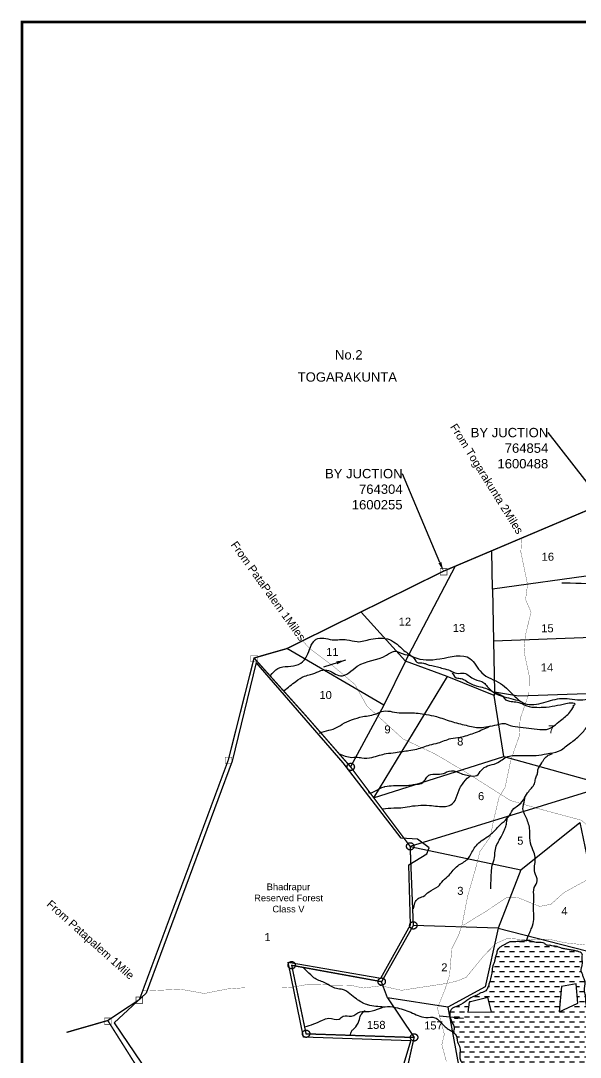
# Model space of a CAD drawing. Header units: feet. Extents: x 762661 to 770948, y 1592332 to 1602959.
# Drawn here: x 762661 to 764759, y 1598398 to 1602282 of the extents above; entities that cross this region are included whole.
import ezdxf
from ezdxf import colors
from ezdxf.entities.mleader import LeaderData, LeaderLine
from ezdxf.enums import TextEntityAlignment as Align
from ezdxf.math import Vec2, Vec3

# ---------------------------------------------------------------- set-up
doc = ezdxf.new("R2010")
doc.units = ezdxf.units.FT
doc.header["$LTSCALE"] = 15
doc.header["$MEASUREMENT"] = 0
doc.linetypes.add('ACAD_ISO02W100', pattern=[15, 12, -3])
doc.linetypes.add('HIDDEN2', pattern=[0.1875, 0.125, -0.0625])
for name, color, linetype in [('CRDS STONES', 7, 'Continuous'), ('HILL', 17, 'Continuous'), ('PAPER SIZE', 10, 'Continuous'), ('PLOT', 7, 'Continuous'), ('PLOT NO', 7, 'Continuous'), ('ROADS', 6, 'Continuous'), ('TANKS-STREAM', 4, 'Continuous'), ('VILLAGE BOUNDRY', 5, 'HIDDEN2'), ('VILLAGE STONES', 240, 'Continuous')]:
    doc.layers.add(name, color=color, linetype=linetype)
doc.styles.add('CANAL', font='Cambria.ttf')
doc.styles.get("Standard").update_dxf_attribs({"font": 'arial.ttf'})
doc.linetypes.add('DOTS', pattern='A,1e-06,-3,["●",Standard,S=3,R=0,X=-1.25,Y=-1.25],-3', length=6.000001)
doc.dimstyles.new('CRDS', dxfattribs={"dimtxt": 20, "dimasz": 35, "dimexe": 0.18, "dimexo": 0.0625, "dimgap": 0.09, "dimtad": 0, "dimtih": 1, "dimtoh": 1, "dimdec": 0, "dimzin": 2, "dimdsep": 46, "dimtxsty": 'CANAL', "dimcen": 0.09, "dimclrt": 256, "dimadec": 0, "dimazin": 0, "dimtfac": 1, "dimtdec": 0, "dimtofl": 0, "dimtmove": 0, "dimatfit": 3, "dimfxl": 1, "dimtfill": 2, "dimtfillclr": 5, "dimtolj": 1, "dimtzin": 0, "dimarcsym": 0})

msp = doc.modelspace()

# ---------------------------------------------------------------- hatches: boundary and pattern name
at = {"layer": 'TANKS-STREAM'}
h = msp.add_hatch(dxfattribs=at)
h.set_pattern_fill('DASH', color=256, scale=150, style=0)
edge = h.paths.add_edge_path()
edge.add_spline(control_points=[(765121.9, 1598088.6), (765120.1, 1598093.2), (765118.5, 1598103.6), (765111.8, 1598118.7), (765103.4, 1598131.4), (765096.3, 1598147.5), (765081, 1598157.4), (765075.2, 1598177.7), (765054.9, 1598178.3), (765045, 1598219.2), (765011.3, 1598242.7), (764983, 1598274.8), (764966.1, 1598291.8), (764953.8, 1598315.5), (764931.1, 1598329.5), (764921.2, 1598357.7), (764899.8, 1598371.3), (764879.9, 1598382.4), (764862, 1598389.5), (764853.1, 1598407.4), (764841.7, 1598416.1), (764832.7, 1598430.8), (764819.7, 1598440.7), (764806.1, 1598454), (764803.7, 1598467.9), (764801.6, 1598482.8), (764798.3, 1598500), (764788.7, 1598518.9), (764788.9, 1598541.7), (764782.6, 1598565), (764785.8, 1598584.2), (764779.3, 1598605.1), (764781.1, 1598625.6), (764771.2, 1598652.7), (764782, 1598675.5), (764771.8, 1598694.1), (764767.5, 1598709.8), (764759.7, 1598725.5), (764766.1, 1598739.4), (764767.8, 1598751), (764766.1, 1598761.8), (764765.9, 1598774), (764768.9, 1598786.7), (764757.9, 1598791.9), (764747.8, 1598796), (764733.9, 1598798.1), (764719.3, 1598800.9), (764705, 1598803.4), (764689.2, 1598805.3), (764674.3, 1598813.4), (764659.6, 1598813.9), (764649.8, 1598816.2), (764642.4, 1598818), (764633.5, 1598815.8), (764622.4, 1598830), (764604.4, 1598826.3), (764588.9, 1598828.5), (764580.1, 1598832.3), (764571.8, 1598833.7), (764563.7, 1598835.1), (764551.2, 1598834.8), (764535.8, 1598831.8), (764517.6, 1598830.9), (764503, 1598831.2), (764489.1, 1598829.2), (764479.7, 1598821.5), (764468.3, 1598817.4), (764459.3, 1598810.8), (764448.7, 1598803.1), (764445.8, 1598787.3), (764440.8, 1598772.7), (764438.2, 1598758.2), (764433.8, 1598746.8), (764429.4, 1598735.2), (764429, 1598723.7), (764425.7, 1598702.2), (764420.4, 1598682.9), (764414.5, 1598664.2), (764411.5, 1598657.3), (764408.4, 1598649.9), (764398.7, 1598641.4), (764383.1, 1598639.6), (764372.5, 1598630.2), (764343.3, 1598622), (764319.4, 1598593.8), (764263.9, 1598579.8), (764271, 1598535.1), (764290.8, 1598510.3), (764283.8, 1598497.7), (764281.3, 1598493.1)], knot_values=[0, 0, 0, 0, 15.236643, 30.425916, 49.268111, 61.29899, 81.97814, 102.084858, 115.773053, 133.025963, 212.487691, 236.470845, 261.320268, 284.011501, 315.420284, 336.871803, 370.102665, 387.367181, 406.221294, 425.389789, 444.417436, 448.630932, 476.733578, 493.34505, 502.978873, 518.344501, 538.747502, 555.021144, 580.959896, 605.741593, 626.769073, 637.540012, 670.437107, 687.164076, 721.92825, 735.671965, 748.241369, 771.73054, 783.151148, 792.389286, 806.578996, 815.257846, 830.35944, 837.968441, 848.244294, 864.119195, 879.458499, 892.916471, 907.805913, 926.754154, 942.470551, 951.350167, 956.913802, 965.145952, 976.30659, 1003.989351, 1013.238331, 1023.360739, 1032.240389, 1038.707898, 1047.8548, 1069.523964, 1085.557036, 1102.48498, 1113.696263, 1126.399537, 1138.056874, 1149.595348, 1159.958466, 1176.000146, 1194.951457, 1207.140536, 1219.70994, 1231.701283, 1244.110557, 1253.800534, 1296.881363, 1304.104514, 1312.503788, 1319.655339, 1327.741907, 1349.904078, 1364.253051, 1368.591241, 1440.378916, 1472.491868, 1518.68343, 1544.304194, 1559.065831, 1559.065831, 1559.065831, 1559.065831], degree=3, periodic=0)
edge.add_spline(control_points=[(764281.3, 1598493.1), (764287.6, 1598487.1), (764296, 1598479.2), (764297, 1598464.8), (764298.9, 1598450.9), (764309, 1598437.9), (764308.7, 1598414), (764305.1, 1598392.3), (764317.7, 1598374.9), (764322.4, 1598359.8), (764311.2, 1598349.1), (764322.6, 1598335.8), (764303.1, 1598336.3), (764295.3, 1598331.5)], knot_values=[3087.78125, 3087.78125, 3087.78125, 3087.78125, 3112.178941, 3120.363638, 3130.354517, 3154.22091, 3165.810148, 3201.376333, 3214.590002, 3229.814529, 3244.457284, 3249.124742, 3273.020901, 3273.020901, 3273.020901, 3273.020901], degree=3, periodic=0)
edge.add_line((764295.3, 1598331.5), (764320.5, 1598311.9))
edge.add_line((764320.5, 1598311.9), (764353.8, 1598279.8))
edge.add_line((764353.8, 1598279.8), (764398.2, 1598231.6))
edge.add_line((764398.2, 1598231.6), (764414.4, 1598210.4))
edge.add_line((764414.4, 1598210.4), (764423, 1598193.4))
edge.add_spline(control_points=[(764423, 1598193.4), (764425.6, 1598191), (764427.1, 1598188.5), (764427, 1598185.5)], knot_values=[2881.608706, 2881.608706, 2881.608706, 2881.608706, 2893.940244, 2893.940244, 2893.940244, 2893.940244], degree=3, periodic=0)
edge.add_line((764427, 1598185.5), (764436.8, 1598159.7))
edge.add_line((764436.8, 1598159.7), (764447.6, 1598129.1))
edge.add_line((764447.6, 1598129.1), (764455.6, 1598093.9))
edge.add_line((764455.6, 1598093.9), (764469.1, 1598020.2))
edge.add_line((764469.1, 1598020.2), (764476.9, 1597976.7))
edge.add_line((764476.9, 1597976.7), (764484.1, 1597942.3))
edge.add_line((764484.1, 1597942.3), (764492.5, 1597897.9))
edge.add_line((764492.5, 1597897.9), (764504.5, 1597839.4))
edge.add_spline(control_points=[(764504.5, 1597839.4), (764506.8, 1597835.3), (764507.4, 1597829.7), (764507.4, 1597823.8)], knot_values=[2458.163018, 2458.163018, 2458.163018, 2458.163018, 2472.175117, 2472.175117, 2472.175117, 2472.175117], degree=3, periodic=0)
edge.add_line((764507.4, 1597823.8), (764512.3, 1597797.7))
edge.add_line((764512.3, 1597797.7), (764517.1, 1597791.6))
edge.add_spline(control_points=[(764517.1, 1597791.6), (764521.2, 1597792.2), (764538.9, 1597797.3), (764535.6, 1597758.8), (764566.5, 1597746.1), (764559.6, 1597715.1), (764580.2, 1597701.7), (764580.4, 1597682.8), (764582.3, 1597676.3)], knot_values=[2279.132492, 2279.132492, 2279.132492, 2279.132492, 2291.217587, 2323.130848, 2352.163072, 2376.944798, 2399.636054, 2419.56681, 2419.56681, 2419.56681, 2419.56681], degree=3, periodic=0)
edge.add_line((764582.3, 1597676.3), (764586, 1597669.5))
edge.add_spline(control_points=[(764586, 1597669.5), (764586.9, 1597668.8), (764589.6, 1597667.2), (764603.8, 1597667.4), (764617.4, 1597710.8), (764684.5, 1597699.4), (764693.4, 1597752.5), (764738.3, 1597763), (764767.7, 1597779.9), (764790.5, 1597797.2), (764792.3, 1597798.7)], knot_values=[2018.000325, 2018.000325, 2018.000325, 2018.000325, 2022.02068, 2029.038365, 2055.53743, 2132.66863, 2168.344071, 2184.632621, 2263.603679, 2270.536318, 2270.536318, 2270.536318, 2270.536318], degree=3, periodic=0)
edge.add_line((764775.2, 1597786.2), (764792.3, 1597798.7))
edge.add_spline(control_points=[(764792.3, 1597798.7), (764796.4, 1597801.8), (764810.5, 1597813.3), (764830.1, 1597831.9), (764848.7, 1597854), (764864.6, 1597871.2), (764882.8, 1597882.2), (764897.7, 1597897.4), (764908.6, 1597913.8), (764926.6, 1597919.8), (764934.7, 1597930.7), (764945.2, 1597937.4), (764951.6, 1597951.8), (764970.2, 1597957.4), (764968.7, 1597972.8), (764987.9, 1597976.9), (764995.8, 1597991.8), (765013.2, 1597997.5), (765016.2, 1598032.4), (765064.3, 1598035.1), (765087.9, 1598063.5), (765096.7, 1598065.4), (765097.8, 1598065.5)], knot_values=[1607.090717, 1607.090717, 1607.090717, 1607.090717, 1622.615075, 1661.472667, 1687.971606, 1709.46195, 1731.209096, 1751.046239, 1773.377104, 1788.028602, 1805.406726, 1812.89241, 1824.579445, 1851.867014, 1854.203438, 1868.474949, 1895.134325, 1906.164801, 1917.248685, 1988.239935, 2014.199034, 2018.000325, 2018.000325, 2018.000325, 2018.000325], degree=3, periodic=0)
edge.add_line((765097.8, 1598065.5), (765121.9, 1598088.6))
h.paths.add_polyline_path([(764686.4, 1598071.1), (764675.3, 1598000.3), (764542.3, 1597870.7), (764491.4, 1597999.5)], flags=16)
h.paths.add_polyline_path([(764680.2, 1598567.9), (764689, 1598663.3), (764744, 1598672.6), (764749.9, 1598600.1)], flags=16)
h.paths.add_polyline_path([(764426.3, 1598567.6), (764337.9, 1598566.3), (764342.6, 1598604.6), (764412, 1598622.2)], flags=16)
h.paths.add_polyline_path([(764914.9, 1598213.1), (764961.7, 1598254), (765069.5, 1598107.1), (765016.7, 1598035.1)], flags=16)

# ---------------------------------------------------------------- linework, layer by layer
at = {"layer": 'HILL'}
msp.add_lwpolyline([(764091.8, 1598351.3), (764123.4, 1598459.8), (763720.9, 1598473.5), (763664.2, 1598753.7), (764011.6, 1598694), (764122.7, 1598894.1), (764116.6, 1599118.9), (764184.3, 1599160.6), (764192.6, 1599182.7), (764148.7, 1599215.3), (764087.9, 1599219.2), (763870, 1599501.2), (763544.3, 1599876.9), (763454.4, 1599507.4), (763131.1, 1598637.6), (763011.1, 1598526.9), (763190.1, 1598263.8)], dxfattribs=at)
at = {"layer": 'PAPER SIZE', "color": 5, "const_width": 10}
msp.add_lwpolyline([(770731.4, 1592336.5), (762666.1, 1592336.5), (762666.1, 1602277.4), (770731.4, 1602277.4)], close=True, dxfattribs=at)
at = {"layer": 'PLOT'}
for points in [[(765197.8, 1600051.3), (765038.6, 1600060.6), (764846.6, 1600473.6), (764825.9, 1600207.3), (764429.7, 1600151.6), (764427.9, 1600294.5)], [(764436.9, 1599767.3), (764436.7, 1599753.9), (764259.8, 1599824.4), (764104.1, 1599882), (764291.6, 1600239.8)], [(764429.7, 1600151.6), (764433.3, 1599958.1), (764803.3, 1599972.1)], [(764104.1, 1599882), (763938.1, 1600065.7)], [(764433.3, 1599958.1), (764436.9, 1599767.3), (764527.8, 1599752.5), (764783.8, 1599760.8)], [(764104.1, 1599882), (764022.8, 1599717.1), (763658.5, 1599929.3)], [(764259.8, 1599824.4), (763983.4, 1599369.7), (764472.6, 1599524.6), (764436.7, 1599753.9)], [(764472.6, 1599524.6), (764863.9, 1599416.4), (764843.1, 1599563.5), (764816.4, 1599644.9), (764783.8, 1599760.8)], [(764022.8, 1599717.1), (763898.2, 1599485.7)], [(764863.9, 1599416.4), (764121.3, 1599188)], [(764121.3, 1599188), (764535.8, 1599100.9), (764757.9, 1599277.1), (764789, 1599127.4), (764816.4, 1599126.6), (764818.8, 1599126.8), (764863.9, 1599416.4)], [(764451, 1598881.6), (764782, 1598796.4), (764937.2, 1598828.5), (764885.6, 1599005.1), (764820, 1598995.4), (764818.8, 1599126.8), (764926.2, 1599142.5), (764920.7, 1599187), (765037.7, 1599216.6), (765051, 1599165), (765103, 1599170.1), (765112.8, 1599256.9), (765160.4, 1599243.6), (765152.6, 1599192.5), (765076, 1599051.1), (765017.3, 1599033.6), (764960.7, 1599031.9), (764885.7, 1599012.8), (764885.6, 1599005.1)], [(764535.8, 1599100.9), (764451, 1598881.6), (764133.1, 1598891.7)], [(764451, 1598881.6), (764402.2, 1598662), (764262.1, 1598585.6), (764036.1, 1598620), (764014.3, 1598681.1)], [(764036.1, 1598620), (764136, 1598472)], [(764262.1, 1598585.6), (764304.9, 1598354.3), (764272.9, 1598284.9)]]:
    msp.add_lwpolyline(points, dxfattribs=at)
at = {"layer": 'ROADS', "linetype": 'HIDDEN2', "ltscale": 10, "const_width": 1}
for points in [[(764257.3, 1598380.8), (764240.1, 1598445.1), (764249.4, 1598484), (764223.6, 1598581.6), (764252.7, 1598654.6), (764269.2, 1598706.7), (764277.2, 1598803.9), (764303.6, 1598857.4), (764316.1, 1598894.3), (764336.7, 1599001.6), (764365.7, 1599101.2), (764382.9, 1599168.8), (764422.6, 1599225.6), (764433.1, 1599281.6), (764454.4, 1599371.8), (764477.5, 1599410.7), (764498.6, 1599511), (764529.7, 1599599.8), (764533.7, 1599666.4), (764566.7, 1599761), (764567.4, 1599828.3), (764548.2, 1599918.3), (764552.8, 1599977), (764574.6, 1600065.8), (764554.1, 1600113.3), (764561.4, 1600170), (764536.3, 1600291.7), (764539.6, 1600346.4)], [(765108.8, 1599136.2), (765083.8, 1599176.7), (765018.6, 1599183.7), (764909.8, 1599162), (764875.8, 1599142.8), (764837.7, 1599110.8), (764793.8, 1599067.7), (764698.2, 1599015.2), (764648.6, 1598971), (764606.8, 1598963.2), (764522.6, 1598997.3), (764485.3, 1598998.1), (764407.4, 1598945.9), (764320.9, 1598893)]]:
    msp.add_lwpolyline(points, dxfattribs=at)
at = {"layer": 'ROADS', "linetype": 'DOTS', "ltscale": 0.5, "const_width": 1}
for points in [[(764992, 1599178.9), (764909.1, 1599223.7), (764818.3, 1599239.7), (764762.4, 1599286.5), (764609.7, 1599327.4), (764496.9, 1599360.3), (764321.9, 1599471.3), (764215.1, 1599534.2), (764094.3, 1599591), (763959.2, 1599714), (763914.3, 1599794.8), (763835.4, 1599861.6), (763745.5, 1599928.8), (763717.5, 1599958.7)], [(763117.5, 1598646.5), (763263, 1598652.5), (763349.6, 1598636.9), (763434.9, 1598653.7), (763502.3, 1598658.6), (763561.2, 1598658.6), (763635.7, 1598658.6), (763682.6, 1598661), (763735.6, 1598670.6), (763772.8, 1598670.6), (763836.6, 1598668.2), (763901.5, 1598667), (763946, 1598657.3), (764010.9, 1598665.8), (764089.1, 1598648.9), (764263.4, 1598675.4), (764301.4, 1598685.2), (764331.5, 1598697.6), (764398.8, 1598779.7), (764442.9, 1598824.3), (764485.8, 1598843.4), (764571.6, 1598837.4), (764637.7, 1598841), (764703.8, 1598826.7), (764775.9, 1598819)]]:
    msp.add_lwpolyline(points, dxfattribs=at)
at = {"layer": 'TANKS-STREAM'}
for points in [[(764689, 1598663.3), (764680.2, 1598567.9), (764749.9, 1598600.1), (764744, 1598672.6), (764689, 1598663.3)], [(764342.6, 1598604.6), (764337.9, 1598566.3), (764426.3, 1598567.6), (764412, 1598622.2), (764342.6, 1598604.6)]]:
    msp.add_lwpolyline(points, dxfattribs=at)
for points in [[(767343.6, 1601562), (767296.7, 1601528.4), (767266.2, 1601512.6), (767251.9, 1601494.8), (767227.9, 1601488.2), (767179.5, 1601457.7), (767123.4, 1601426.6), (767098.8, 1601370.3), (767055, 1601314.8), (767038.7, 1601261.9), (766984.5, 1601195.9), (766948.3, 1601122.6), (766910.3, 1601035.6), (766854.9, 1600996.6), (766810.7, 1600935.2), (766761, 1600893.7), (766726.7, 1600841.6), (766708.8, 1600749.6), (766686.8, 1600664.5), (766665.6, 1600575.8), (766630.4, 1600547.8), (766598.6, 1600498.1), (766556.2, 1600470.4), (766518.7, 1600420.8), (766453.5, 1600380.1), (766410.3, 1600369.5), (766294.4, 1600350.5), (766188.4, 1600318.8), (766122.4, 1600258.5), (766072.6, 1600204.3), (765993.5, 1600150.6), (765948.7, 1600122.1), (765870.9, 1600103.2), (765767.4, 1600099.9), (765725, 1600099.9), (765680.2, 1600124.4), (765565.8, 1600099.1), (765540.6, 1600094.2), (765515.3, 1600094.2), (765497.4, 1600106.4), (765483.5, 1600117.8), (765460.7, 1600128.4), (765437, 1600147.9), (765395.5, 1600182.9), (765369.4, 1600213.1), (765318, 1600200.9), (765229.2, 1600206.6), (765118.8, 1600199.4), (765054.4, 1600205.1), (764981.9, 1600174.2), (764884.9, 1600166.9), (764721.6, 1600174.2), (764689.8, 1600174.2)], [(763597.9, 1599829), (763625.3, 1599854.8), (763702.8, 1599870.1), (763730.2, 1599894.8), (763759.8, 1599956.5), (763768.7, 1599964.4), (763828.8, 1599962.8), (763883.7, 1599962.8), (763922.7, 1599955.4), (763973.6, 1599964.5), (764044.2, 1599962.9), (764098, 1599922.8), (764135.5, 1599897.6), (764232.7, 1599891.2), (764345.6, 1599892.3), (764389.4, 1599839.1), (764460.2, 1599798.3), (764515.5, 1599748.3), (764550.3, 1599724), (764622.1, 1599727.2), (764690.1, 1599742.5), (764769, 1599737.7), (764803.2, 1599745.6), (764859.7, 1599784.6), (764891.3, 1599797.7), (764980.4, 1599770.9), (765042.6, 1599746.7), (765072.2, 1599783), (765090.3, 1599833.2), (765115.6, 1599855.3), (765127.2, 1599881.7), (765147.2, 1599933.3), (765214.2, 1599939.1), (765289.9, 1599954.6), (765376.9, 1599982), (765432.2, 1599990.9), (765492.5, 1600056.5), (765514.7, 1600097)], [(763648.9, 1599772.4), (763692.9, 1599806.5), (763725.5, 1599826.1), (763748.2, 1599832.2), (763808.8, 1599848.8), (763859.6, 1599826.9), (763923.2, 1599863.2), (764032.5, 1599904.3), (764062.8, 1599919.5), (764101.4, 1599907.3), (764131.8, 1599898.3), (764146.2, 1599878.6), (764171.9, 1599874.8), (764182.5, 1599871), (764223.4, 1599861.2), (764244.7, 1599855.1), (764271.9, 1599846.8), (764295.4, 1599837), (764323.5, 1599837), (764362.1, 1599814.3), (764397.7, 1599801.4), (764409.9, 1599787.8), (764430.3, 1599768.1), (764489.8, 1599744.4), (764524.6, 1599736.1), (764533, 1599734.6)], [(764279.3, 1599838.6), (764299.5, 1599818.3), (764303.6, 1599818.3), (764321.8, 1599813.6), (764342.8, 1599800.8), (764384.7, 1599785.9), (764409.7, 1599778.5), (764440.1, 1599763.7), (764468.5, 1599750.8), (764479.3, 1599738), (764493.5, 1599732.6), (764540.1, 1599723.2), (764548.9, 1599718.4), (764588.1, 1599709.7), (764621.2, 1599709.7), (764704.8, 1599723.6), (764731.8, 1599725.7), (764738.5, 1599723), (764731.8, 1599713.5)], [(763781.9, 1599613), (763816.9, 1599623.2), (763838, 1599629.8), (763866.9, 1599646.1), (763901.9, 1599662.3), (763943.4, 1599674.4), (763997.1, 1599686.4), (764013.9, 1599693.6), (764079.6, 1599688.8), (764122.4, 1599688.8), (764180.9, 1599682.8), (764220, 1599674.4), (764273.7, 1599656.9), (764331.3, 1599641.9), (764383.7, 1599633.4), (764412.1, 1599637.7), (764447.6, 1599644.3), (764471.1, 1599649.1), (764496.4, 1599641.3), (764535, 1599635.2), (764618.2, 1599626.2), (764632, 1599626.8), (764685, 1599659.9), (764720, 1599690.6), (764734.5, 1599713.5)], [(763964.7, 1599396.5), (763964.7, 1599393.7), (764023.3, 1599411.4), (764026.7, 1599412.1), (764058.7, 1599416.2), (764095.4, 1599416.2), (764122.7, 1599418.2), (764141.7, 1599420.9), (764162.8, 1599424.3), (764181.2, 1599443.4), (764186, 1599450.2), (764246.6, 1599461.7), (764258.8, 1599467.2), (764294.3, 1599469.2), (764318.1, 1599459), (764340.6, 1599454.3), (764371.2, 1599454.3), (764388.2, 1599474), (764411.4, 1599489.6), (764444.7, 1599499.8), (764488, 1599525.3), (764511.1, 1599528.7), (764560.8, 1599528.7), (764594.2, 1599528.7), (764633, 1599535.5), (764677.9, 1599545), (764717.4, 1599572.2), (764754.2, 1599600.8), (764782.1, 1599633.4), (764797.1, 1599659.6), (764791, 1599703.8), (764788.3, 1599737.8), (764788.3, 1599741.9)], [(763853, 1599536.5), (763902.8, 1599521.9), (763930.3, 1599521.9), (763939.8, 1599520.2), (763977.6, 1599521.9), (764006, 1599529.7), (764030.9, 1599535.7), (764066.1, 1599540), (764093.6, 1599544.3), (764116.8, 1599547.7), (764146.1, 1599552.8), (764195, 1599568.3), (764226, 1599576), (764274.1, 1599592.3), (764308.5, 1599597.5), (764360.1, 1599612.9), (764386.7, 1599623.2), (764421.9, 1599639.5)], [(764133.5, 1598953.7), (764151.2, 1598992.6), (764169.7, 1599000.8), (764192.2, 1599017.9), (764225.7, 1599038.4), (764244.9, 1599060.2), (764267.4, 1599080.7), (764299.5, 1599115.5), (764335.8, 1599139.4), (764358.4, 1599176.1), (764393.3, 1599212.9), (764418.6, 1599229.3), (764448, 1599258), (764473.3, 1599281.9), (764493.8, 1599303.7), (764510.2, 1599329.6), (764528.6, 1599343.3), (764550.5, 1599370.6), (764565.7, 1599394.3), (764589, 1599427.7), (764592.4, 1599445.5), (764598.5, 1599460.5), (764600.6, 1599474.8), (764614.9, 1599500.8), (764621.1, 1599511.7), (764634.8, 1599526.7), (764653.9, 1599535.6)], [(764018.9, 1599328.7), (764059.5, 1599332.2), (764079.3, 1599332.2), (764109.5, 1599336.5), (764150.9, 1599341.6), (764193.2, 1599341.6), (764253.6, 1599338.2), (764273.4, 1599344.2), (764289.8, 1599360.6), (764304.5, 1599400.2), (764317.4, 1599421.8), (764342.5, 1599449.3), (764347.6, 1599452.8)], [(764556.4, 1598833), (764569.5, 1598865.4), (764577.3, 1598883.1), (764585, 1598914.7), (764584.2, 1598945.6), (764584.2, 1598971.8), (764585, 1598999.6), (764586.5, 1599033.5), (764598.1, 1599059), (764588.8, 1599090.2), (764590.4, 1599141.1), (764585, 1599166.5), (764572.6, 1599199.7), (764570.3, 1599242.4), (764559.4, 1599288.7), (764544, 1599328.8), (764550.2, 1599362), (764551.7, 1599374.3)], [(764423.7, 1599029.3), (764424.9, 1599070.7), (764426.2, 1599093.8), (764428.6, 1599116.3), (764437.7, 1599146.8), (764439.6, 1599170.5), (764458.5, 1599217.6), (764473.1, 1599245.6), (764479.8, 1599263.2), (764483.4, 1599280.9), (764485.3, 1599297.3)], [(764281.3, 1598493.1), (764286.8, 1598506.8), (764277.2, 1598530.5), (764274.9, 1598576.7), (764303.2, 1598591.7), (764365.1, 1598628.1), (764369.2, 1598629.5), (764381.6, 1598636.8), (764402.2, 1598645), (764408.1, 1598650.5), (764411.3, 1598656.9), (764414.5, 1598664.6), (764416.8, 1598671.5), (764427.4, 1598713.2), (764428.7, 1598722.8), (764430.1, 1598735.2), (764433.8, 1598746.6), (764437.9, 1598758.5), (764440.6, 1598770.3), (764445.7, 1598788.6), (764451.1, 1598803.7), (764458.9, 1598810.5), (764468.5, 1598816.9), (764479, 1598822), (764490, 1598828.4), (764501, 1598830.6), (764517.9, 1598831.1), (764533.9, 1598832), (764555.4, 1598834.8), (764564.6, 1598834.8), (764571, 1598833.8), (764579.7, 1598832), (764589.3, 1598828.8), (764598.4, 1598827.4), (764625.8, 1598823.8), (764635, 1598817.4), (764643.2, 1598817.4), (764648.7, 1598816.5), (764657.4, 1598814.7), (764672.9, 1598812.4), (764690.8, 1598806), (764705.4, 1598803.2), (764718.7, 1598801), (764733.8, 1598798.2), (764749.3, 1598795), (764758.9, 1598791.4), (764765.3, 1598787.2), (764766.2, 1598772.2), (764766.2, 1598763.5), (764767.2, 1598749.3), (764765.8, 1598740.2), (764762.6, 1598729.2), (764768.1, 1598706.4), (764772.2, 1598694.5), (764777.2, 1598681.7), (764774.8, 1598647), (764778.3, 1598630.7), (764781.8, 1598598), (764784.2, 1598587.5), (764784.2, 1598566.4), (764787.7, 1598541.9), (764791.2, 1598516.2), (764797, 1598501), (764801.7, 1598481.2), (764804.1, 1598466), (764806.4, 1598456.6), (764816.9, 1598443.8), (764836.8, 1598423.9), (764839.2, 1598420.4), (764852, 1598406.4), (764863.7, 1598391.2), (764880.1, 1598381.9), (764895.3, 1598373.7), (764921, 1598352.7), (764931.6, 1598334), (764953.8, 1598311.8), (764966.6, 1598293.1), (764983, 1598274.4), (764999.4, 1598256.9), (765050, 1598195.6), (765058.2, 1598180.4), (765071.1, 1598175.8), (765082.8, 1598159.4), (765096.8, 1598144.2), (765102.6, 1598133.7), (765112, 1598117.4), (765117.9, 1598103.3), (765122.5, 1598087), (765126, 1598080), (765127.2, 1598071.8), (765113.2, 1598066), (765094.5, 1598064.8), (765073.4, 1598049.6), (765014.9, 1598009.4), (765011.4, 1597998.9), (765002, 1597993), (764981, 1597976.7), (764969.3, 1597968.5), (764969.3, 1597966.2), (764950.6, 1597946.3), (764943.5, 1597937), (764937.7, 1597932.3), (764924.8, 1597920.6), (764912, 1597913.6), (764896.8, 1597897.3), (764882.7, 1597883.2), (764865.2, 1597870.4), (764850, 1597855.2), (764832.4, 1597835.3), (764804.4, 1597808.5), (764786.8, 1597794.5), (764716.6, 1597758.2), (764701.4, 1597752.4), (764682.7, 1597722), (764613.6, 1597687.7), (764596.1, 1597667.9), (764589.1, 1597667.9), (764577.4, 1597698.2), (764564.5, 1597716.9), (764561, 1597741.5), (764542.3, 1597763.6), (764529.4, 1597792.9), (764513.4, 1597791.5), (764504.5, 1597839.4), (764474.5, 1597859.4), (764467.4, 1597873.5), (764459.2, 1597884), (764444, 1597900.3), (764431.2, 1597926), (764418.3, 1597942.4), (764398.4, 1597952.9), (764384.4, 1597969.3), (764375, 1597984.4), (764385.5, 1598009.6), (764389, 1598026), (764396, 1598040), (764400.7, 1598059.9), (764406.5, 1598085.6), (764410, 1598101.9), (764411.2, 1598122.9), (764411.2, 1598137), (764412.4, 1598158), (764427, 1598185.5), (764382.3, 1598219.6), (764377.1, 1598227.7), (764347, 1598255.4), (764338.3, 1598271.1), (764320.9, 1598283.2), (764298.9, 1598297.7), (764295.3, 1598331.5), (764316.8, 1598341.9), (764314.5, 1598346), (764319.1, 1598359.9), (764316.8, 1598374.9), (764310.4, 1598386.5), (764308.6, 1598422), (764308.1, 1598433.6), (764298.8, 1598455.6), (764297.1, 1598465.4), (764295.9, 1598473.5), (764281.3, 1598493.1)], [(764022, 1598586.2), (763963.1, 1598594), (763958.4, 1598595.5), (763919.7, 1598616.4), (763895.6, 1598635.8), (763867.7, 1598652), (763844.5, 1598655.1), (763804.2, 1598676), (763764.6, 1598693.1), (763748.4, 1598706.2), (763721.2, 1598733.3)], [(763726.3, 1598511.4), (763792.6, 1598536.5), (763816.4, 1598544.3), (763854.8, 1598540.6), (763869.9, 1598552.1), (763901, 1598552.1), (763933.9, 1598568), (763967.3, 1598569.9), (764009.8, 1598582.2), (764027.2, 1598587.2), (764066.1, 1598584.5), (764123.2, 1598566.7), (764180.2, 1598547.4), (764213.6, 1598546.1), (764248.3, 1598515.9), (764281.3, 1598493.1)], [(763896.6, 1598478.1), (763902.5, 1598496.7), (763911.3, 1598505.5), (763929, 1598533), (763936.9, 1598556.5), (763952.6, 1598573.2)]]:
    msp.add_spline(points, degree=3, dxfattribs=at)
at = {"layer": 'VILLAGE BOUNDRY', "linetype": 'ACAD_ISO02W100', "ltscale": 0.1, "const_width": 5}
for points in [[(762832.7, 1598491.1), (762987.5, 1598535.6), (763106.4, 1598614.6), (763439.8, 1599513.1), (763536, 1599894.2), (763658.5, 1599929.3), (764246.3, 1600219.5), (764846.6, 1600473.6)], [(762832.7, 1598491.1), (762987.5, 1598535.6), (763106.4, 1598614.6), (763439.8, 1599513.1), (763536, 1599894.2), (763658.5, 1599929.3), (764246.3, 1600219.5), (764846.6, 1600473.6)], [(763177.2, 1598235.1), (762987.5, 1598535.6)], [(763177.2, 1598235.1), (762987.5, 1598535.6)]]:
    msp.add_lwpolyline(points, dxfattribs=at)
at = {"layer": 'VILLAGE BOUNDRY', "linetype": 'ACAD_ISO02W100', "ltscale": 0.5, "const_width": 5}
msp.add_lwpolyline([(763605.2, 1597719.8), (763834.8, 1597835.1), (763703.2, 1597990.4), (763901.2, 1598118.3), (764138, 1598081.3), (764253, 1598100.9), (764262.9, 1598198.4), (764272.9, 1598284.9), (764108.8, 1598350.3), (764136, 1598472), (763731, 1598485.7), (763677.1, 1598742.5), (764014.3, 1598681.1), (764133.1, 1598891.7), (764121.3, 1599188), (763898.2, 1599485.7), (763733.5, 1599674.2), (763536, 1599894.2)], dxfattribs=at)
at = {"layer": 'VILLAGE STONES', "linetype": 'ACAD_ISO02W100', "const_width": 2}
for points in [[(764234, 1600229), (764259.2, 1600229), (764259.2, 1600205.1), (764234, 1600205.1)], [(763523.7, 1599903.7), (763548.9, 1599903.7), (763548.9, 1599879.8), (763523.7, 1599879.8)], [(763427.5, 1599522.6), (763452.7, 1599522.6), (763452.7, 1599498.7), (763427.5, 1599498.7)], [(763093.3, 1598623.6), (763118.5, 1598623.6), (763118.5, 1598599.7), (763093.3, 1598599.7)], [(762975.2, 1598545.1), (763000.4, 1598545.1), (763000.4, 1598521.2), (762975.2, 1598521.2)]]:
    msp.add_lwpolyline(points, close=True, dxfattribs=at)
at = {"layer": 'VILLAGE STONES', "linetype": 'ACAD_ISO02W100'}
for centre in [(763898.3, 1599486.1), (764121.4, 1599188.4), (764133.1, 1598892.1), (763677.1, 1598742.9), (764014.4, 1598681.4), (763731.1, 1598486.1), (764136.1, 1598472.4)]:
    msp.add_circle(centre, 13.7, dxfattribs=at)

# ---------------------------------------------------------------- texts
at = {"layer": 'PLOT NO', "linetype": 'ByBlock'}
for s, rotation, p in [('From Togarakunta 2Miles', 301.9283, (764269.8, 1600760.6)), ('From PataPalem 1Miles', 305.6377, (763447.1, 1600318.2)), ('From Patapalem 1Mile', 318.2774, (762755.6, 1598967.7))]:
    msp.add_text(s, height=30, rotation=rotation, dxfattribs=at).set_placement(p)
at = {"layer": 'PLOT NO'}
for s, p in [('16', (764637.5, 1600273.7)), ('12', (764101.6, 1600030.3)), ('13', (764304.3, 1600006.7)), ('15', (764635.9, 1600005.5)), ('11', (763829.5, 1599916.6)), ('14', (764634.2, 1599858.7)), ('10', (763804.4, 1599755.4)), ('9', (764036.3, 1599626.6)), ('7', (764650.7, 1599626.7)), ('8', (764309.1, 1599581.2)), ('6', (764387.3, 1599376.5)), ('5', (764534.2, 1599209.5)), ('3', (764309.5, 1599021.5)), ('4', (764699.7, 1598945.6)), ('1', (763586.5, 1598848.3)), ('2', (764249.5, 1598734.8)), ('158', (763994, 1598519.3)), ('157', (764208.6, 1598517))]:
    msp.add_text(s, height=30, dxfattribs=at).set_placement(p, align=Align.MIDDLE_CENTER)
at = {"layer": 'VILLAGE STONES', "linetype": 'ByBlock'}
for s, p in [('No.2', (763839.5, 1601012.8)), ('TOGARAKUNTA', (763699.7, 1600929.7))]:
    msp.add_text(s, height=35, dxfattribs=at).set_placement(p)
at = {"layer": 'VILLAGE STONES', "color": 0, "linetype": 'ByBlock', "insert": (763534.9, 1599049.1), "char_height": 25, "width": 258.151, "attachment_point": 1}
msp.add_mtext('\\pi48.568;Bhadrapur  \\P\\pi1.5007;Reserved Forest        \\P\\pi69.918;Class V', dxfattribs=at)

# ---------------------------------------------------------------- leaders
at = {"layer": 'CRDS STONES', "color": 1}
ml = msp.add_multileader_mtext('Standard', dxfattribs=at)
ml.set_content('BY JUCTION\\P764854\\P1600488', color=1)
ml.set_leader_properties()
ml.build(insert=Vec2(0, 0))
ml.multileader.update_dxf_attribs({"dogleg_length": 0.36, "arrow_head_size": 35})
ctx = ml.context
ctx.base_point, ctx.char_height, ctx.arrow_head_size, ctx.landing_gap_size, ctx.plane_origin = Vec3(764355.9, 1600738.7), 35, 35, 0.09, Vec3(765101.3, 1600314.2)
ctx.text_align_type = 2
notes = []
notes.append((ctx, [(1, (1, 1, 0), (764639.1, 1600738.7), (-1, 0), 1.396927018504357e-11, [(0, [(764846.6, 1600473.6)], 0, [])])]))
ctx.mtext.insert, ctx.mtext.alignment, ctx.mtext.flow_direction = Vec3(764639, 1600756.5), 3, 5
ml = msp.add_multileader_mtext('Standard', dxfattribs=at)
ml.set_content('BY JUCTION\\P764304\\P1600255', color=1)
ml.set_leader_properties()
ml.build(insert=Vec2(0, 0))
ml.multileader.update_dxf_attribs({"dogleg_length": 0.36, "arrow_head_size": 35})
ctx = ml.context
ctx.base_point, ctx.char_height, ctx.arrow_head_size, ctx.landing_gap_size, ctx.plane_origin = Vec3(763809.7, 1600584.9), 35, 35, 0.09, Vec3(764496, 1600060.1)
ctx.text_align_type = 2
notes.append((ctx, [(1, (1, 1, 0), (764092.9, 1600584.9), (-1, 0), 1.396927018504357e-11, [(0, [(764246.3, 1600219.5)], 0, [])])]))
ctx.mtext.insert, ctx.mtext.alignment, ctx.mtext.flow_direction = Vec3(764092.8, 1600602.7), 3, 5
at = {"layer": 'VILLAGE BOUNDRY', "linetype": 'ByBlock', "transparency": 33554687}
for points in [[(763879.4, 1599886.5), (763796.4, 1599860.4)], [(764321.5, 1598543.2), (764232.7, 1598552.1)]]:
    msp.add_leader(points, dimstyle='CRDS', override={"dimgap": 0.09, "dimtad": 0}, dxfattribs=at)
for ctx, leaders in notes:
    for number, flags, end, landing, length, lines in leaders:
        leader = LeaderData()
        leader.index, (leader.has_last_leader_line, leader.has_dogleg_vector, leader.attachment_direction) = number, flags
        leader.last_leader_point, leader.dogleg_vector, leader.dogleg_length = Vec3(end), Vec3(landing), length
        for number, points, colour, breaks in lines:
            line = LeaderLine()
            line.index, line.vertices, line.color, line.breaks = number, Vec3.list(points), colors.encode_raw_color(colour), breaks
            leader.lines.append(line)
        ctx.leaders.append(leader)

doc.saveas('drawing.dxf')
